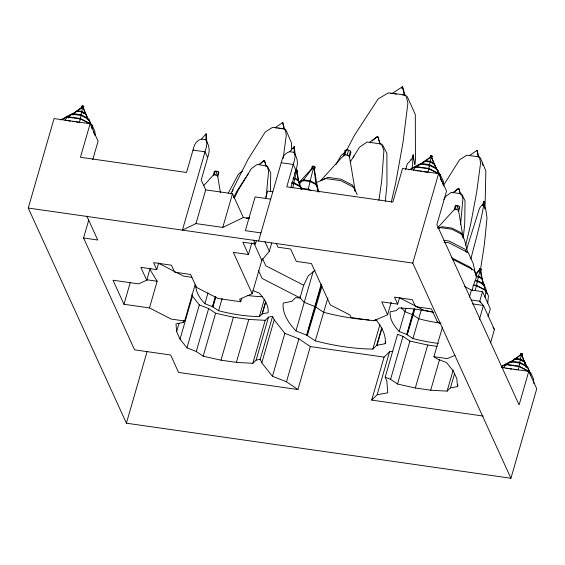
<?xml version="1.0" encoding="UTF-8"?>
<svg xmlns="http://www.w3.org/2000/svg" width="565" height="565" viewBox="0 0 565 565"><rect width="100%" height="100%" fill="white"/><g stroke="black" fill="none" stroke-linecap="round" stroke-linejoin="round"><path stroke-width="0.85" d="M270.48 191.493L270.72 172.982L267.852 166.936L266.016 166.061L264.519 160.601L264.067 160.538L258.805 164.662L256.814 164.648L251.312 168.674L238.43 189.889L234.193 198.421M291.455 149.993L291.54 143.093L285.961 129.957M501.325 367.412L528.791 371.339L536.75 388.791L510.93 478.258L126.405 423.199L28.25 208.04L54.071 118.565L90.125 123.728L80.442 157.282L186.535 172.473L193.957 146.752A14.273 11.745 66.4 0 1 201.55 139.096L206.133 133.743L205.886 139.71A14.273 5.707 -62.8 0 1 205.978 148.468L182.41 230.11L195.97 223.592L222.772 227.427L243.374 217.525L249.455 218.394M415.021 164.507L415.452 159.528L415.303 114.554L407.259 96.587M485.017 208.881L485.851 170.913L480.278 157.783M487.736 303.08L488.443 295.926L486.006 290.594L476.493 285.706L473.216 285.24L472.291 290.813M385.316 201.225L386.969 184.649L386.891 153.327L382.724 145.219L381.417 144.626M463.187 238.112L464.713 224.291L465.03 200.801L462.17 194.756L460.327 193.88L458.829 188.428L453.116 192.488L451.124 192.474L445.623 196.493L443.85 199.417M414.632 164.274L413.177 154.902L412.535 165.453L411.744 168.857M466.443 249.801L479.508 208.238L481.987 204.94L483.308 205.392L483.831 201.267L484.756 207.984M283.15 158.44L286.3 135.042L285.092 129.131L278.658 128.199M485.095 297.289L486.006 290.594M378.91 200.25L381.679 181.068L383.896 150.742L381.629 144.068L367.13 141.992L359.481 147.246L350.187 162.042M266.136 197.298L268.601 171.146L267.083 166.117L258.805 164.662M460.574 224.277L462.912 198.972L461.393 193.943L453.116 192.488L453.292 192.87M480.497 269.533L484.41 244.25L487.009 217.751L485.907 210.335M88.641 120.31L87.639 118.106L81.092 114.744L81.671 111.905L76.897 111.22L73.507 113.657L69.333 115.486L77.603 110.846L81.911 107.336L82.363 105.768L83.825 106.517L83.373 108.092L86.254 115.288M425.367 161.117L421.984 163.553L417.803 165.383L425.367 161.117L430.149 161.795L429.118 166.188M515.562 358.832L512.18 361.268L507.999 363.097L515.562 358.832L520.344 359.517L519.313 363.902M62.079 119.674L66.762 116.369L71.826 114.151L81.021 115.472L80.011 119.731M439.662 175.065L439.012 173.639L428.835 168.412L429.499 165.361L420.304 164.048L415.24 166.258L411.228 169.097M529.857 372.787L529.207 371.36L519.03 366.134L519.687 363.083L510.499 361.762L505.435 363.98L502.087 366.339M391.234 202.298L395.592 183.448L403.022 142.295L407.902 103.19L406.03 95.414L404.808 95.28M465.694 245.309L470.857 223.288L476.641 192.333L480.61 162.868L479.402 156.95L466.888 155.156L459.529 159.846L443.172 185.913M293.108 178.293L294.866 178.547L293.468 184.134L293.793 183.413L300.742 186.98L301.809 189.317M311.216 190.688L308.271 189.176L310.093 181.542L302.558 180.461L298.405 182.283M483.739 285.219L482.934 283.468L477.531 280.692L475.377 280.381L476.613 276.426L478.491 276.702L477.164 281.97L477.474 281.285L484.021 284.654L485.702 288.327L486.861 293.63M79.467 122.436L80.378 118.925L67.023 117.019L60.406 119.914M408.876 169.804L415.501 166.908L428.856 168.822L427.938 172.332L423.863 171.746M518.133 370.047L519.044 366.544L505.696 364.63L501.282 366.558M381.749 327.735L376.65 345.385L372.844 349.092A114.201 46.083 16.1 0 1 315.291 340.85L306.633 335.102L321.217 284.131M195.78 285.65A80.866 32.636 16.1 0 0 204.883 303.688L212.454 306.654L218.584 310.722A80.866 32.636 16.1 0 0 259.342 316.562L262.351 313.801L268.085 312.735A80.866 32.636 16.1 0 0 259.088 293.016L253.028 290.636M376.65 345.385L385.189 343.69L385.676 342.009M438.426 343.393A80.866 32.636 16.1 0 1 412.902 338.548L406.772 334.473L413.976 309.154M470.864 258.961C475.306 241.163 480.681 223.479 483.64 205.37L483.308 205.392M475.193 290.41L477.474 281.285L474.868 280.918L473.682 284.972L476.479 285.367L484.876 289.683L485.476 291.003M68.224 118.043L68.577 116.835L71.826 114.151M73.062 115.211L73.507 113.657L81.092 114.744M77.377 111.63L77.603 110.846L81.756 111.439L85.336 113.283L85.873 114.469M82.363 105.768L81.522 107.505L75.315 111.849M80.59 109.045L81.678 107.844L81.974 105.938M83.069 105.867L81.529 112.223L84.39 113.699M83.677 106.178L83.217 107.746L85.336 113.283L85.11 114.066M87.194 119.653L87.639 118.106L85.795 114.024L81.671 111.905M92.752 159.627L98.084 141.172L90.125 123.728M195.087 284.781L184.635 320.998L183.053 322.537L175.998 323.851L176.64 331.676L180.037 339.127L186.944 347.849L196.267 351.508L203.202 356.204L221 360.173L236.389 362.377L252.802 363.309L265.204 320.348L268.523 317.12L272.598 316.365L274.202 319.875L284.852 333.322L298.878 338.823L310.319 346.571L297.917 389.532L178.589 372.441L170.63 354.997L134.583 349.834L83.556 237.978L88.818 219.75M184.635 320.998L171.167 319.07L149.471 307.925L123.982 304.281L130.24 282.606M150.085 268.587L146.716 280.254L140.833 267.344L156.78 269.632L158.709 262.951M150.77 268.432L150.304 270.028L157.169 281.257L149.471 307.925M126.405 423.199L147.112 351.458M195.97 223.592L205.702 189.868L201.204 180.009L208.626 154.287A14.273 11.745 66.4 0 0 206.839 141.808L206.133 133.743M203.824 185.567L213.252 175.199L214.361 171.379L217.017 171.209L218.493 171.965L218.874 172.798L217.765 176.619L220.491 192.806M213.252 175.199L214.199 174.783L215.3 170.962M217.765 176.619L217.391 175.793L215.915 175.03L217.017 171.209M217.391 175.793L218.493 171.965M176.64 331.676L179.07 323.258M183.053 322.537L183.54 320.856M180.037 339.127L192.432 296.166L191.754 294.676M186.944 347.849L199.346 304.895L192.432 296.166M222.772 227.427L232.505 193.703L205.702 189.868M204.883 303.688L207.984 292.96M196.267 351.508L208.662 308.547L199.346 304.895M212.454 306.654L215.314 296.752M212.624 306.816L215.512 296.83M212.948 306.908L215.809 297.006M203.202 356.204L215.604 313.243L208.662 308.547M218.584 310.722L222.158 298.341M196.154 287.218L218.161 298.525L240.732 301.752L239.581 299.231L252.188 293.715L233.324 252.378L248.466 254.547L251.842 242.858M265.515 198.421L267.64 191.041L272.796 191.775M221 360.173L233.402 317.212L248.791 319.416L265.204 320.348M248.466 254.547L242.83 242.18L255.444 243.981L256.404 240.648M240.732 301.752L241.707 298.384M258.615 241.022L282.175 159.379A14.273 11.745 66.4 0 1 289.774 151.724L294.358 146.37L295.064 154.443A14.273 11.745 66.4 0 1 296.844 166.915L290.855 187.665M252.188 293.715L261.821 260.338L269.336 251.213L271.709 243.014M236.389 362.377L248.791 319.416M295.714 171.626L296.053 170.129L297.543 170.34L297.282 172.014L298.68 182.198M295.792 171.802L296.392 169.98M297.006 170.072L294.739 178.83L293.256 178.611M297.543 170.34C296.06 176.817 299.966 182.721 301.053 188.936M259.342 316.562L264.342 299.224M262.04 313.935L265.614 301.555M262.315 313.928L265.691 302.247M303.313 181.111L303.673 179.875L312.127 168.589L312.841 166.117L313.949 166.272L315.15 167.304L314.437 169.783L317.311 186.888L315.87 183.717L314.189 169.246L314.903 166.767M252.802 363.309L256.122 360.082L268.523 317.12M312.841 166.117L312.226 166.385L311.513 168.857L300.064 181.457L303.673 179.875L310.22 180.814L315.87 183.717L315.51 184.953M313.949 166.272L309.86 182.05M297.917 389.532L286.483 381.785L272.457 376.283L261.8 362.829L260.204 359.319L272.598 316.365M261.8 362.829L274.202 319.875M272.457 376.283L284.852 333.322M306.633 335.102L295.94 330.913A114.201 46.083 16.1 0 1 283.235 303.059L291.773 301.364L295.587 297.656L300.036 297.91L303.695 285.233L308.299 275.805L315.108 270.31M354.396 189.437L355.286 191.38L349.53 157.169L350.957 152.218L350.47 151.145L348.556 150.163L346.338 149.845L345.116 150.382L343.69 155.326L320.786 180.518L328.004 177.361L341.091 179.239L352.398 185.045L353.761 188.039M343.887 155.77L343.69 155.326L344.911 154.796L346.338 149.845M295.94 330.913L313.314 271.066M349.53 157.169L349.043 156.095L347.129 155.114L348.556 150.163M349.043 156.095L350.47 151.145M286.483 381.785L298.878 338.823M306.873 335.335L321.718 284.237M307.332 335.462L321.951 286.391M315.291 340.85L327.862 297.974M423.566 162.522L423.792 161.738L430 157.402L431.088 157.331L431.695 157.642L434.725 165.185L431.695 157.642L432.147 156.074L430.452 155.827L430.156 157.741M425.848 161.526L426.081 160.743L430.382 157.232L430.841 155.665M372.844 349.092L379.878 324.72M431.54 155.763L430 162.12M377.046 345.377L381.947 328.385M432.147 156.074L431.462 158.151M391.22 302.24L387.611 314.747L381.721 301.837L397.668 304.118L399.596 297.444M483.181 416.052L371.685 400.091L384.087 357.129L389.568 351.811L392.83 351.204M510.93 478.258L412.775 263.092L438.595 173.625L402.548 168.462L392.866 202.016L286.773 186.824L294.196 161.103A14.273 5.707 -62.8 0 0 294.104 152.345L294.358 146.37L293.27 148.609M371.685 400.091L377.166 394.773L389.568 351.811M377.166 394.773L387.781 392.795L386.792 380.725L385.189 377.215L397.591 334.261L402.979 336.373L409.915 341.069L427.712 345.031L437.119 346.38M407.407 334.727L399.201 331.507L405.875 308.405M454.571 373.578L450.439 387.901L447.113 391.128L430.7 390.196L415.31 387.993L397.513 384.031L390.577 379.327L402.979 336.373M406.941 334.635L414.385 308.836M407.266 334.727L414.858 309.034M397.513 384.031L409.915 341.069M412.902 338.548L421.335 309.719M463.102 237.526L458.66 211.105L459.762 207.284L459.38 206.458L457.904 205.695L455.249 205.865L454.147 209.686L437.642 227.843M454.302 210.025L455.086 209.276L456.188 205.455M458.66 211.105L458.279 210.279L456.803 209.523L457.904 205.695M458.279 210.279L459.38 206.458M415.31 387.993L427.712 345.031M450.439 387.901L457.495 386.587L456.852 378.762L453.455 371.311L446.541 362.589L437.225 358.93L433.913 356.692L442.423 327.213M430.7 390.196L439.457 359.87M469.374 297.232L471.45 290.05L464.621 286.547M482.27 279.491L480.759 270.543L481.006 268.968L479.607 268.763L479.233 270.063L475.419 274.258M479.925 268.629L479.551 269.922L475.624 275.169M480.504 268.707L478.364 276.963L476.747 276.73L474.134 270.296L452.297 259.074M480.441 270.684L481.133 269.251M481.006 268.968C479.614 275.07 483.294 280.636 484.318 286.497M447.113 391.128L453.194 370.068M481.324 278.481L481.514 277.839L478.555 276.313L475.801 275.925M482.567 284.746L482.934 283.468L481.896 278.446L478.491 276.702M471.45 290.05L482.517 291.639L479.756 301.216L480.462 302.769M457.495 386.587L457.982 384.906M479.346 319.635L483.435 305.467L479.756 301.216L471.238 299.994M488.012 316.718L490.314 308.737L482.517 291.639M490.568 342.877L494.417 329.543L483.435 305.467L472.389 303.885M511.728 362.822L512.18 361.268L519.765 362.356L526.305 365.717L526.976 367.186M516.043 359.241L516.269 358.457L520.577 354.947L521.029 353.379L521.735 353.478L522.498 354.135L522.046 355.703L524.92 362.9L524.694 363.683M521.029 353.379L520.188 355.117L513.988 359.46L516.269 358.457L520.422 359.05L524.002 360.894L524.92 362.9M521.735 353.478L520.196 359.834L523.063 361.31M522.343 353.789L521.891 355.364L524.002 360.894L523.776 361.678M525.86 367.271L526.305 365.717L524.468 361.635L520.344 359.517M528.791 371.339L519.108 404.893L436.872 224.623L446.555 191.069L438.595 173.625M405.592 169.571L407.337 163.829L409.929 161.258L410.713 159.598L411.44 160.128L413.177 154.902M482.51 205.272L483.831 201.267M230.937 194.056L232.879 189.219L247.922 159.584L265.218 132.026L272.57 127.337L283.418 128.65M233.536 197.743L236.636 191.634L246.015 177.17M232.201 191.74L233.211 189.798M343.577 156.138L344.382 154.591M346.79 149.972L354.432 135.339L378.133 98.924L388.353 92.886L403.664 94.743M228.253 193.188L238.366 174.331L242.611 170.863M336.097 164.464L341.204 155.241L345.116 152.253M67.023 117.019L64.961 120.359L66.557 120.592M401.602 88.225L402.513 86.742L405.331 96.015M413.439 170.256L415.501 166.908M503.627 367.97L505.696 364.63M246.947 175.757L248.353 173.639M478.386 271.793L479.233 270.063L480.13 270.006L480.575 270.628M353.132 157.247L354.128 155.799M294.436 173.441L295.996 171.357L297.282 172.014L296.943 172.163L297.677 170.644M299.711 183.646L302.558 180.461M260.253 163.921L264.067 160.538M454.564 191.747L458.377 188.364M372.102 140.989L377.229 136.674L377.865 136.758L380.111 144.033L377.865 136.758M414.887 167.671L417.055 166.724L420.304 164.048M505.082 365.393L507.243 364.446L510.499 361.762M369.927 142.069L377.229 136.674M284.788 129.83L282.747 122.499L275.226 127.711L276.942 127.951M469.536 155.53L477.058 150.318L479.106 157.649M83.443 106.686L83.825 106.517M66.409 117.781L68.577 116.835L80.364 118.516L90.534 123.749L88.959 119.547L81.021 115.472M317.459 182.17L325.765 178.54L340.843 180.694L353.852 187.382L357.179 194.678M146.921 280.169L138.489 283.856L113 280.205L123.982 304.281M431.914 156.583L432.303 156.413M423.792 161.738L426.081 160.743L430.226 161.336L433.807 163.179L433.581 163.963L432.147 163.221M438.44 228.274L442.035 226.699L452.141 228.147L460.87 232.632L462.799 236.855M437.903 228.663L440.312 227.61L451.951 229.277L461.993 234.44L464.564 240.069L467.693 252.428M387.809 314.656L373.762 320.8L351.19 317.565L350.039 315.044L330.292 304.902L311.435 263.558L296.293 261.39L290.65 249.024L278.037 247.216L276.264 243.338M455.079 355.258L447.381 358.62L433.913 356.692M521.657 355.872L522.046 355.703L521.283 355.046L520.188 355.117L520.344 355.456M246.248 218.323L249.539 217.652M256.122 360.082L260.204 359.319M436.258 169.514L437.43 169.436L439.464 173.886M394.674 93.847L396.404 94.094M402.464 94.962L404.194 95.21L402.513 86.742L392.082 93.479L390.584 93.239M426.667 161.639L428.305 161.88M421.984 163.553L429.57 164.641L436.116 168.003L436.787 169.472M344.911 154.796L347.129 155.114M417.055 166.724L428.835 168.412M201.55 139.096L205.886 139.71L206.839 141.808M289.774 151.724L294.104 152.345L295.064 154.443M68.153 120.818L70.547 121.164M72.942 121.503L74.573 121.736M76.204 121.969L78.648 122.323M415.833 170.602L418.227 170.941M419.823 171.167L421.419 171.4M192.99 150.106L205.003 151.823L207.659 157.642M281.208 162.734L293.228 164.457L295.876 170.27M293.454 177.926L298.073 179.748L297.875 180.44L296.307 179.635M291.759 182.481L293.856 182.778L299.584 185.723L300.17 187.008M291.667 183.109L293.793 183.413L292.741 187.742L290.466 187.418M214.199 174.783L215.915 175.03M455.086 209.276L456.803 209.523M300.637 188.081L308.271 189.176M270.663 199.17L255.097 196.938L245.365 230.661L260.931 232.893M443.949 240.316L449.133 241.057L465.08 249.25L466.436 252.23M444.026 242.117L448.956 242.823L468.286 252.753L473.23 263.587L475.278 272.973M28.25 208.04L412.775 263.092M83.556 237.978L97.731 240.005L86.812 216.077M191.98 277.316L183.569 276.115L158.546 263.262M432.896 311.809L424.456 310.602L416.13 306.329M146.978 279.795L157.169 281.257M516.862 359.361L518.5 359.594M507.243 364.446L519.03 366.134M506.021 368.316L508.415 368.655M510.011 368.889L511.608 369.115M514.058 369.468L516.502 369.814M310.319 346.571L384.087 357.129M433.786 312.48L425.826 310.708L411.744 308.688L398.947 307.96L396.249 310.581L390.203 311.788A80.866 32.636 16.1 0 0 399.201 331.507M215.604 313.243L233.402 317.212M319.536 294.563L318.279 293.92M412.485 314.67L404.914 311.696A80.866 32.636 16.1 0 1 401.411 307.6M314.882 306.527L304.189 302.339A114.201 46.083 16.1 0 1 299.443 296.823M385.189 377.215L390.577 379.327M430.149 161.795L434.273 163.914L437.79 171.675M429.499 165.361L437.43 169.436L439.012 173.639M428.856 168.822L440.382 174.747L443.327 181.21L443.659 185.779L442.593 183.441M310.093 181.542L316.598 184.882L319.112 191.888M480.236 269.307L479.607 268.763M451.442 257.661L470.8 267.605L471.86 269.922M294.866 178.547L298.475 180.397L299.584 185.723M479.106 277.344L480.582 278.1M80.378 118.925L91.904 124.851L94.856 131.313L95.132 135.127M399.321 297.691L415.395 305.947M519.687 363.083L527.625 367.158L529.652 371.608M437.042 321.704L440.94 323.71M519.044 366.544L530.577 372.462L533.522 378.924L533.854 383.501M303.695 285.233L265.741 265.734L262.492 258.622M300.036 297.91L262.082 278.411L258.438 270.43M412.98 314.924L418.616 318.738A80.866 32.636 16.1 0 0 440.848 323.166M315.581 306.887L323.54 312.276A114.201 46.083 16.1 0 0 369.178 320.023M493.047 327.297L494.417 329.543M484.156 206.02L485.858 209.756M455.249 205.865L455.623 206.691M524.468 361.635L527.279 367.836M441.879 181.881L440.46 178.766L440.382 174.747M437.359 321.866L431.469 308.956L415.515 306.675L412.337 299.697L394.483 297.141L397.668 304.118M345.116 150.382L345.603 151.455M314.437 169.783L313.236 168.751L312.127 168.589L311.612 169.076M312.226 166.385L312.473 166.922M264.957 241.615L269.336 251.213M232.505 193.703L243.374 217.525M253.671 240.104L255.444 243.981M253.84 242.844L261.821 260.338M196.465 287.38L190.582 274.47L174.627 272.182L171.442 265.204L153.595 262.647L156.78 269.632M88.959 119.547L90.986 123.996M83.373 108.092L81.911 107.336L81.678 107.844M85.795 114.024L88.613 120.225M93.409 131.991L94.828 135.106M434.273 163.914L436.116 168.003M527.625 367.158L529.207 371.36M482.171 163.01L482.941 165.524M458.829 188.428L460.327 193.88M264.519 160.601L266.016 166.061M316.598 184.882L318.095 192.079M484.021 284.654L484.876 289.683M300.742 186.98L301.131 189.268M477.058 150.318L478.117 156.759M282.747 122.499L283.807 128.94M413.312 155.206L413.446 159.259M530.577 372.462L530.634 375.676M483.93 201.486L484.021 206.281M91.904 124.851L91.982 128.869M376.919 320.426A114.201 46.083 16.1 0 1 373.514 320.284M262.584 296.703A80.866 32.636 16.1 0 1 247.364 295.46M375.57 319.289A114.201 46.083 16.1 0 1 385.189 343.69"/></g></svg>
